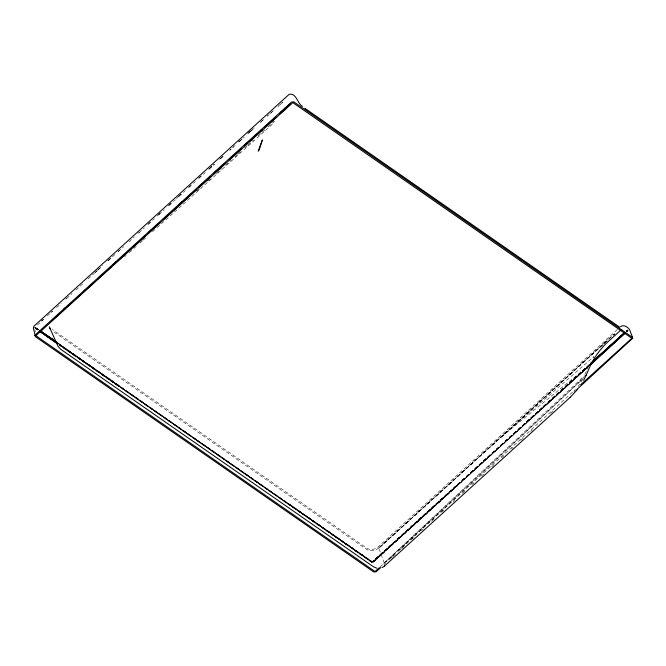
<?xml version="1.0" encoding="UTF-8"?>
<svg xmlns="http://www.w3.org/2000/svg" width="666" height="666" viewBox="0 0 666 666"><rect width="100%" height="100%" fill="white"/><g stroke="black" fill="none" stroke-linecap="round" stroke-linejoin="round"><path stroke-width="0.5" stroke-dasharray="3.33 2.5" d="M378.771 547.985L608.216 339.485M584.906 374.483L588.294 366.816M589.527 364.26L588.902 365.534L500.016 437.928L593.947 356.585L593.148 357.85M583.374 378.113L584.557 375.732M583.091 378.455L405.969 544.155M581.21 381.976L582.583 379.703M372.119 561.954L58 343.215L372.286 561.754M578.263 386.438L579.828 384.257M573.801 391.999L575.532 389.968M389.219 559.765L395.313 554.087M398.351 551.248L405.203 544.863M211.047 167.049L208.749 169.139L211.846 166.175M219.48 159.382L221.012 157.992M240.176 140.568L238.644 141.958L240.975 139.71M247.844 133.6L250.141 131.51M209.099 169.064L214.46 164.186M220.596 158.616L224.425 155.128M235.148 145.379L229.787 150.258L233.566 146.736M238.986 141.891L244.347 137.013M249.708 132.143L254.304 127.955M606.951 340.934L379.054 547.927L606.942 340.934M613.086 335.356L614.618 333.966L613.086 335.356M372.46 561.813L457.517 484.465M589.368 364.66L542.623 407.159L589.427 364.71M589.626 364.901L372.644 561.987L589.585 364.86M626.415 331.452L627.788 329.911M372.835 562.229L457.917 484.898M543.015 407.592L589.768 365.076L372.76 562.137L588.319 366.6M628.08 330.228L626.623 331.726L628.188 330.394M457.975 484.981L372.935 562.42L588.386 366.733L372.893 562.329M543.073 407.675L588.303 366.566M41.625 320.87L43.165 319.472M107.859 260.706L110.173 258.608M150.266 222.111L147.91 224.325L149.467 222.993M158.691 214.535L160.281 213.02M168.706 205.436L171.062 203.222M178.713 196.345L181.077 194.131M188.728 187.246L190.318 185.731M198.743 178.155L200.324 176.64M247.835 133.55L250.141 131.477M41.642 320.937L43.182 319.538M50.882 312.545L52.423 311.147M65.518 299.25L67.058 297.852M94.78 272.669L97.094 270.562M97.86 269.863L100.175 267.765M107.875 260.772L110.181 258.674M117.882 251.673L119.43 250.274M137.912 233.483L139.452 232.084M157.168 216L160.248 213.195M168.714 205.503L170.255 204.104M176.415 198.51L181.044 194.305M188.744 187.312L190.285 185.914M198.751 178.222L200.291 176.823M209.024 169.014L214.394 164.144M220.529 158.575L224.359 155.095M239.702 141.167L243.54 137.687M249.675 132.118L252.739 129.329M37.371 325.066L43.531 319.464M47.303 315.917L52.772 311.072M56.627 307.575L61.247 303.38M66.558 298.426L72.028 293.581M75.882 290.085L82.809 283.783M88.12 278.838L94.364 273.293M95.13 272.594L97.444 270.496M98.135 269.747L102.839 265.601M108.15 260.647L115.16 254.404M118.157 251.557L123.626 246.711M129.021 241.808L134.415 236.913M138.953 232.667L144.422 227.822M148.277 224.317L154.437 218.723M158.974 214.477L164.452 209.632M168.989 205.378L175.233 199.833M179.004 196.287L185.24 190.742M189.011 187.188L195.255 181.643M199.026 178.097L205.27 172.552M617.39 329.537L377.972 547.027C375.724 549.35 369.938 550.557 367.166 548.393L52.348 329.454M608.99 338.786L614.393 333.891L607.417 340.251M606.726 340.859L378.788 548.051L384.657 564.027M589.335 364.635L372.369 561.738L542.707 407.234M380.153 566.908L575.258 389.677M384.032 564.643L385.564 563.253M391.708 557.667L394.788 554.878M401.698 548.593L404.004 546.503M411.68 539.527L413.986 537.429M421.67 530.452L423.201 529.062M431.651 521.386L434.723 518.589M441.641 512.312L444.713 509.523M453.163 501.848L454.695 500.449M462.379 493.473L466.217 489.985M472.369 484.398L473.901 483.008M481.585 476.032L483.891 473.934M491.566 466.958L494.638 464.169M501.556 457.892L503.862 455.794M511.538 448.817L513.078 447.419M520.754 440.442L523.06 438.353M530.744 431.377L532.276 429.978M550.715 413.228L553.021 411.138M197.053 191L199.367 188.911M207.859 181.252L210.947 178.463M216.35 173.585L221.753 168.706M225.608 165.226L231.01 160.348M234.873 156.868L237.188 154.778M237.962 154.079L241.825 150.599M244.905 147.81L247.228 145.721M247.993 145.03L253.396 140.151M258.033 135.972L264.976 129.704M268.065 126.915L274.242 121.345L271.528 124.983L157.093 227.63M124.617 256.76L126.157 255.369M129.254 252.597L133.117 249.126M133.891 248.435L136.214 246.353M140.076 242.882L142.399 240.809M143.173 240.11L147.036 236.646M152.447 231.785L156.319 228.321M378.862 547.86C375.599 550.799 370.096 551.789 366.483 549.367L52.514 331.027M58.017 343.19L119.381 385.797M34.798 327.497L38.278 329.745L34.765 327.564M119.222 385.972L57.875 343.356L372.028 562.129L287.687 503.554M38.128 330.061L34.724 327.689L38.17 329.936M287.729 503.454L372.086 562.012L57.942 343.273M34.69 327.814L38.095 330.353M59.391 344.971L119.023 386.388M287.654 503.663L371.961 562.345L59.424 344.855L287.637 503.762M371.953 562.537L59.382 345.146L119.014 386.663M34.915 329.703L35.331 331.71M580.527 381.077L383.824 563.419L582.267 377.855A30.345 15.784 -53.7 0 1 580.519 381.077M253.213 128.721L250.907 130.811L253.205 128.696M263.503 119.597L259.673 123.085L263.478 119.58M273.468 110.539L267.332 116.117L273.451 110.531M282.659 102.181L278.063 106.36L282.65 102.173M627.688 329.828L626.157 331.218L627.688 329.828M628.246 330.494L626.714 331.884L628.246 330.494M38.42 329.578L35.015 327.214L38.42 329.578M372.194 561.846L287.928 503.155L372.194 561.846M38.37 329.628L34.965 327.264L38.37 329.637"/><path stroke-width="1" d="M379.387 567.607L375.424 571.195L374.617 571.245L36.355 336.014L36.272 335.339L292.832 102.622L631.41 337.978L631.376 338.703L580.635 384.79M583.624 380.286L586.097 375.291M586.005 375.499L589.718 367.066C593.481 358.408 600.899 348.102 607.966 341.766L621.137 329.803M577.63 389.352L570.154 397.402M382.292 567.532L384.548 566.008M179.82 203.979L182.126 201.89M215.11 171.903L216.641 170.513M230.444 157.959L232.75 155.869M247.319 142.616L245.787 144.014L247.294 142.582M260.364 130.769L261.896 129.371M281.069 111.938L282.609 110.548M173.127 210.606L176.965 207.118M178.496 205.727L196.145 189.685M198.443 187.587L210.714 176.432L209.157 177.772M213.786 173.643L225.291 163.178L213.761 173.585M229.129 159.69L241.4 148.535M244.472 145.746L247.536 142.957M591.158 363.503L624.875 332.85L591 363.345M625.016 333.017L590.501 364.335M590.684 364.643L625.124 333.175M35.539 334.615L291.45 102.156A1.823 1.399 -18.3 0 1 291.866 101.906L293.972 101.956L632.275 337.229A1.815 1.399 -18.3 0 1 632.534 337.529L632.675 337.887A1.865 1.432 -18.3 0 1 632.692 338.278L576.831 389.51M63.886 309.132L65.426 307.742M114.527 263.128L116.067 261.738M180.519 203.197L182.051 201.798M230.403 157.909L231.943 156.518M63.969 309.224L65.501 307.834M78.546 295.987L80.078 294.588M83.916 291.1L85.448 289.71M99.259 277.164L101.565 275.075M113.836 263.919L116.142 261.83M129.187 249.983L130.719 248.585M149.134 231.86L151.432 229.77M164.477 217.924L167.549 215.135M61.106 312.362L51.865 320.646M62.646 310.972L65.676 308.1M67.241 306.785L80.253 294.863M82.592 292.849L94.83 281.618M97.935 278.912L110.981 267.058M112.512 265.667L116.317 262.104M117.882 260.789L130.894 248.859M133.233 246.845L145.471 235.614M147.81 233.608L160.048 222.377M163.153 219.663L174.625 209.132M178.463 205.644L182.301 202.164M183.833 200.766L191.508 193.798M193.814 191.708L196.112 189.619M199.184 186.83L207.626 179.162M229.104 159.649L232.942 156.169M234.482 154.77L240.617 149.192M244.455 145.712L247.519 142.924M257.501 133.866L249.059 141.533L262.113 129.704L259.032 132.467M590.958 363.311L624.725 332.692M380.96 567.432L376.015 571.869L373.709 571.928L35.506 336.738L33.325 327.922L33.924 326.182L289.227 94.264C296.57 92.824 297.294 103.688 302.472 106.36M384.39 566.15L570.312 397.261M620.471 326.74C623.434 324.126 627.78 326.948 629.586 329.595L632.642 337.762M36.164 335.722L34.982 335.739A1.931 1.49 -18.3 0 1 35.548 334.607M34.99 335.905L36.164 335.656M376.814 568.19L373.643 566.899L60.614 349.209L57.909 346.02L49.334 326.923L50.183 328.962M40.127 330.761L57.168 342.599L40.118 330.769M39.91 331.052L57.026 342.765L39.877 331.119M39.802 331.36L57.684 343.989M304.837 108.258L619.655 327.197M262.304 140.11L259.132 150L258.225 151.132L262.304 140.11M275.915 117.149L264.41 127.614L275.915 117.133M290.493 103.896L279.753 113.661L290.493 103.896M624.625 332.609L590.9 363.27L624.616 332.609M57.717 343.673L39.827 331.243L57.709 343.698M57.109 342.657L40.077 330.819L57.093 342.682"/></g></svg>
